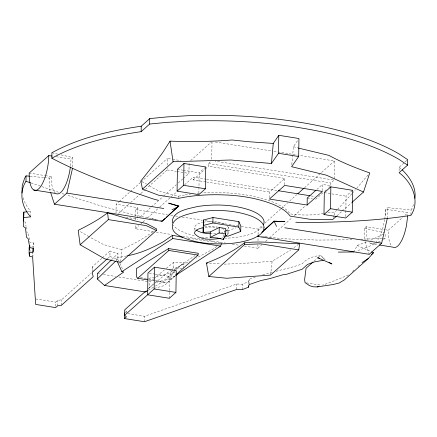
<?xml version="1.0" encoding="UTF-8"?>
<svg xmlns="http://www.w3.org/2000/svg" width="437" height="437" viewBox="0 0 437 437"><rect width="100%" height="100%" fill="white"/><g stroke="black" fill="none" stroke-linecap="round" stroke-linejoin="round"><path stroke-width="0.33" stroke-dasharray="2.19 1.64" d="M30.743 216.856L30.83 211.41L27.782 207.793L23.8 200.403L22.866 196.661M32.638 257.005L32.704 252.914M33.294 248.249L33.376 242.803L29.885 242.245L28.263 233.265L26.608 231.85M55.494 193.225A26.406 9.019 -81 0 1 51.348 176.608L49.643 178.132L49.474 188.981L50.299 191.521M55.685 306.239L55.75 302.147L57.695 300.41L61.584 299.798L91.289 273.065M57.608 305.862L57.695 300.41M61.497 305.25L61.584 299.798M72.526 167.043L72.673 157.555L60.35 154.714M92.212 271.612L92.289 266.843L101.908 258.245M107.895 258.267L109.922 256.459L110.009 251.007L116.062 253.176L117.995 253.482L117.914 258.933L119.596 262.653M116.013 213.005L116.149 204.232L118.684 201.965M126.457 312.723L126.479 311.357L125.599 310.603M153.6 231.648L135.437 228.759L135.492 225.345M135.574 219.887L135.738 209.645L137.917 207.695L116.149 204.232M137.759 217.817L137.917 207.695M144.461 321.73L144.549 316.279L236.734 284.023L242.3 284.203L248.587 281.739L249.183 279.167L255.361 277.025M148.422 288.731L149.744 287.349L149.831 281.898L153.442 278.921M145.379 189.423L167.185 169.938L167.218 167.912M167.262 165.213L167.366 158.467L171.981 159.205M169.381 298.269L169.725 276.484L175.259 271.541M155.353 286.137L167.721 278.948L173.484 267.777L173.565 262.326L183.84 262.757L183.753 268.209L175.428 268.089L174.216 270.437M178.536 197.814L178.564 196.164C168.185 193.875 157.484 191.832 148.771 185.31M183.376 178.389L188.953 173.402L189.134 161.936M205.876 181.912L193.149 179.886L193.192 177.154L205.92 179.181M194.683 230.217L194.782 226.574C196.442 223.886 199.791 223.034 202.686 222.406M198.873 193.258L199.196 172.779L205.734 166.939M205.352 168.977L208.405 166.251L208.449 163.52L210.317 161.854M211.737 159.237L212.005 142.167M223.575 236.772L223.618 234.041M227.808 234.909L227.868 230.812L226.683 230.179M228.081 232.681L228.163 227.218M236.646 289.474L236.734 284.023M242.218 289.649L242.3 284.203M248.555 283.782L248.587 281.739M249.095 284.618L249.183 279.167M244.42 246.107L257.874 248.249L257.928 244.835M257.994 240.738L258.043 237.324M258.087 234.593L258.174 229.13L262.244 225.497M269.438 197.775L269.525 192.04L284.782 178.411L208.405 166.251M284.684 184.785L284.782 178.411M322.386 190.783L322.49 184.409L330.842 185.741L330.885 183.01L334.158 180.088L215.08 161.138M334.179 178.722L334.458 160.974L298.127 155.19M345.754 216.637L346.077 196.158L352.615 190.314M360.858 239.268L364.239 239.077L364.409 228.229L366.119 226.705L384.931 229.698M383.495 239.416L385.084 238.465L385.172 233.019M387.275 218.5L387.444 207.651L411.02 209.924L412.402 207.739L414.041 202.806M399.112 170.67L399.167 167.267L407.18 160.1M410.944 214.693L411.02 209.924M384.817 218.926L385.734 209.176L387.444 207.651M385.303 215.829L385.734 209.176L407.907 212.704L407.781 214.611M33.376 242.803L33.108 246.67L31.803 246.949M120.65 261.768L121.715 249.56C133.116 244.343 144.314 238.389 154.239 230.67M291.785 164.689L293.451 146.663L298.225 139.605M270.558 275.091L272.147 261.244L291.037 249.795M384.718 219.543L382.588 229.114A26.346 8.997 -81 0 1 376.394 241.661M333.42 217.544L333.955 215.687M334.13 215.064L335.021 211.972L336.687 210.279M366.523 241.918L357.155 245.463L354.238 251.455M224.099 232.817L225.06 230.37M167.721 278.948L169.654 279.254L173.91 271.027M368.063 174.969L357.193 187.757M352.32 193.252L355.423 189.756M351.878 193.755L337.932 209.012M262.391 226.918C252.761 236.351 238.056 237.286 225.317 238.362M111.763 259.551L117.995 253.482M116.471 260.332L117.914 258.933M70.537 165.732A26.247 8.964 -81 0 0 70.963 159.079L72.673 157.555M119.192 201.512L129.838 192.001M130.346 191.548L140.49 182.486M140.998 182.032L167.366 158.467M118.503 213.436L130.166 203.014M130.674 202.56L140.31 193.952M140.818 193.498L144.876 189.877M190.658 160.57L211.508 141.938M140.272 216.899L150.918 207.384M151.426 206.93L163.088 196.513M163.596 196.06L176.275 184.731M178.301 182.917L182.868 178.842M102.416 257.792L110.009 251.007M135.437 228.759L138.982 225.59M141.009 223.782L142.528 222.422M143.036 221.969L145.57 219.707M147.597 217.894L157.73 208.842M159.756 207.029L176.472 192.094M184.578 184.851L193.192 177.154M193.149 179.886L204.844 169.43M109.922 256.459L115.974 258.622L116.657 258.016L126.965 255.836M148.498 288.611L153.556 284.088M124.534 313.094L126.479 311.357M175.428 268.089L189.68 261.359M174.374 271.219L164.41 280.122L155.075 282.734M174.871 270.771L183.84 262.757M148.329 279.964L166.874 282.914L175.412 275.288M175.286 275.78L164.323 285.574L154.988 288.185M264.784 223.225L280.549 209.137M281.057 208.684L287.672 202.779M289.704 200.96L296.821 194.596M304.452 187.779L334.458 160.974M316.891 189.407L322.49 184.409M257.874 248.249L261.927 244.627M265.472 241.453L269.017 238.285M269.525 237.832L292.326 217.462M294.352 215.654L305.496 205.696M315.585 199.37L324.232 191.646M324.74 191.193L326.264 189.827M328.81 187.555L330.842 185.741M336.9 215.812L341.92 211.328M342.422 210.88L351.457 202.812M314.006 261.146L317.491 258.032M317.989 257.59L320.479 255.366L325.308 259.944M390.886 245.037A26.395 9.013 -81 0 1 388.526 236.291L388.291 230.233L402.876 217.2M404.886 215.403L407.907 212.704M352.506 271.448L354.003 270.11M358.001 266.543L359.498 265.204M153.955 278.495L164.279 269.984M166.344 268.285L173.565 262.326M149.744 287.349L154.387 283.52M154.906 283.094L173.484 267.777M298.679 244.119L293.664 247.877M216.828 246.517L213.076 249.112L196.087 258.207M172.424 270.956L168.485 273.644L154.998 276.921M174.674 269.421L194.94 255.596M169.654 279.254L175.477 275.463M383.047 234.281L370.265 240.448M148.285 290.25L154.764 286.481M377.579 242.404L369.56 246.189L356.193 251.242M378.196 242.114L381.9 240.366M348.513 275.02L327.925 283.318L322.479 285.115M227.868 230.812L235.887 227.824M272.306 272.448L262.184 274.824M276.097 271.333C284.842 268.864 293.713 267.127 302.24 263.801C306.73 258.245 313.684 256.295 320.479 255.366M148.7 278.407L153.737 277.216M178.564 196.164L185.348 194.88M203.325 222.286L205.243 221.925A16.825 6.113 0.9 0 1 224.421 223.968M323.38 213.343C312.417 215.687 301.23 215.261 290.173 213.928A74.323 26.996 0.9 0 0 271.421 201.468C255.989 195.694 239.481 193.427 223.088 192.684A74.323 26.996 0.9 0 0 201.823 192.99M327.969 212.753L335.021 211.972M27.646 211.721L30.83 211.41M272.147 261.244L240.437 263.615L224.257 264.128M215.807 233.609L210.863 233.751M204.543 226.874L210.372 226.492L217.664 227.087M364.239 239.077L381.725 238.564M382.397 238.547L385.084 238.465M352.064 239.76L317.825 240.077L283.302 238.777L263.15 236.614M209.454 263.26L220.903 263.926M264.429 236.87L266.991 237.056M30.109 176.253L43.58 177.548M44.252 177.613L49.643 178.132M205.537 237.673L208.891 238.001M261.348 236.417L262.67 236.564M220.461 242.999L186.523 237.963M201.626 237.138L204.882 237.586M215.381 142.02L271.219 150.907M273.912 151.339L277.271 151.874M277.948 151.978L297.455 155.086M208.449 163.52L330.885 183.01M172.642 159.308L180.557 160.57M177.427 169.316L182.704 170.157M183.365 170.261L199.196 172.779M324.309 192.695L346.077 196.158M167.185 169.938L176.422 171.408M177.078 171.512L188.953 173.402M206.592 179.285L277.648 190.598M311.128 195.923L314.99 196.535M56.187 156.73L70.969 159.079M206.548 182.016L269.525 192.04M307.233 198.043L312.373 198.857M29.181 173.079L44.634 175.537M45.306 175.647L51.353 176.608M385.603 229.807L388.291 230.233M370.691 243.6L378.081 244.775M135.738 209.645L167.355 214.676M170.72 215.212L174.756 215.856M175.428 215.96L179.465 216.605M182.153 217.031L202.336 220.243M205.029 220.674L213.103 221.958M213.775 222.067L237.99 225.918M241.355 226.453L258.174 229.13M125.861 217.276L137.737 219.166M156.293 232.08L171.763 234.543M182.529 236.253L225.585 243.109M232.309 244.179L239.039 245.25M306.403 282.854L321.2 285.208M149.279 273.234L154.556 274.07M155.211 274.179L169.725 276.484M140.403 277.582L146.805 278.598M97.369 273.551L100.734 274.086M103.422 274.512L115.532 276.441M118.891 276.976L149.831 281.898M35.736 298.963L55.75 302.147M127.866 313.624L144.549 316.279M151.333 218.593L134.776 215.135L98.363 205.144L66.73 195.066M151.972 218.724L154.523 219.254M155.157 219.385L157.708 219.915M148.738 278.981L154.567 280.248M155.217 280.39L166.874 282.914M51.916 152.77L57.755 154.114M364.409 228.229L384.522 232.866M194.236 235.707L185.059 232.959L179.121 230.124A45.153 16.404 0.9 0 1 173.451 225.235M151.972 218.746L153.245 219.052M153.884 219.205L155.796 219.669M121.715 249.56L103.514 244.578L89.519 236.991M293.451 146.663L297.854 147.914M64.19 194.247L61 193.17M31.06 182.972L58.438 192.242M30.098 250.854L31.202 251.215M357.155 245.463L371.057 251.641M141.927 181.65L146.466 184.01M88.924 236.657L79.316 231.015M24.554 221.778L25.581 222.411L26.018 226.453M399.167 167.267L402.209 169.889M322.288 256.852L324.757 259.906M194.716 228.169L195.426 229.212M119.875 263.276L122.961 270.093M115.974 258.622L116.816 260.485M365.07 241.617L369.221 254.307M92.289 266.843L93.294 271.257M26.094 227.131L26.313 229.152M32.726 251.554L33.026 256.295M366.119 226.705L366.353 232.763A26.395 9.013 -81 0 0 368.167 240.448M375.033 242.934A26.395 9.013 -81 0 1 368.719 241.508M185.348 194.88A74.323 26.996 0.9 0 1 190.516 194.115M197.207 193.362A74.323 26.996 0.9 0 1 199.25 193.187M222.75 237.815A16.83 6.113 0.9 0 1 221.39 238.203M205.144 227.387A16.83 6.113 0.9 0 1 216.861 227.453M221.805 228.502A16.83 6.113 0.9 0 1 224.869 229.693M225.492 230.026A16.83 6.113 0.9 0 1 228.016 234.276M227.573 226.164A16.83 6.113 0.9 0 1 226.896 230.332M226.426 230.687A16.83 6.113 0.9 0 1 221.477 232.741"/><path stroke-width="0.66" d="M107.393 258.72L92.202 272.289L93.207 276.708L61.497 305.25L57.608 305.862L55.663 307.599L35.648 304.414L32.638 257.005L29.459 256.12L29.104 252.952L33.026 252.122L33.294 248.249L29.798 247.697L28.176 238.717L26.52 237.296L25.493 227.863L23.451 226.595L23.833 212.103L27.012 211.787M23.745 217.555L30.743 216.856C21.795 207.641 18.649 192.406 25.98 181.317L26.067 175.865L29.432 176.187M29.104 252.952L29.192 247.5L29.476 250.035M29.459 256.12L29.503 253.394M29.798 247.697L29.831 245.649M33.026 252.122L33.086 248.036M158.374 200.359L152.977 198.873C118.569 187.2 84.084 175.139 51.828 158.216L51.916 152.77C79.321 137.606 110.479 130.718 141.227 126.211L149.744 118.602L166.273 116.974L188.194 115.696A213.633 77.6 0.9 0 1 276.774 119.061A213.376 77.507 0.9 0 1 399.254 154.053L407.683 159.652L407.595 165.104L399.079 172.713C411.851 182.12 420.569 200.845 410.933 215.37C374.749 221.018 338.074 222.357 301.503 222.509L295.762 222.225M147.695 290.589L145.341 291.96L104.541 285.465L97.287 279.003L97.369 273.551L111.282 260.015M323.222 260.277L314.23 261.976L307.604 264.38L302.158 269.252L286.814 274.218L282.957 274.742L269.695 278.642L260.829 280.549L249.095 284.618L248.5 287.185L242.218 289.649L236.646 289.474L144.461 321.73L124.447 318.546L124.534 313.094M124.447 318.546L126.391 316.809L124.643 315.301L124.725 309.849L144.958 291.774M51.828 158.216C79.239 143.057 110.392 136.169 141.146 131.663L141.227 126.211M141.146 131.663L149.662 124.053L149.744 118.602M124.643 315.301L154.152 288.961L154.496 267.182L176.264 270.645L175.92 292.424L169.381 298.269L147.613 294.8L147.957 273.021L154.496 267.182M177.083 191.16L177.427 169.316L183.966 163.476L205.734 166.939L205.39 188.784L198.851 194.623L177.083 191.16L183.622 185.321L183.966 163.476M172.02 209.815L178.815 206.33L168.6 203.161L178.826 205.958L162.165 221.209L159.571 220.936L54.45 204.21L50.714 192.788M210.284 231.954L210.202 237.417L217.495 238.012L223.536 239.503L225.694 233.997L225.776 228.54L219.248 227.497L210.284 231.954L203.161 232.424L203.243 226.961M240.732 231.446L240.814 225.984L238.875 221.646L212.972 217.522L203.402 220.03L203.314 225.492L212.89 222.985L238.788 227.109L240.732 231.446L227.786 236.275L225.405 234.997M212.89 222.985L212.972 217.522M210.202 237.417L219.161 232.959L219.248 227.497M223.536 239.503L223.558 238.138M238.788 227.109L238.875 221.646M248.5 287.185L248.522 285.825M261.779 232.424L274.026 221.483L284.902 221.674L274.032 221.111L276.555 226.453M336.397 216.26L332.885 219.401L310.106 219.303L290.135 216.124A74.323 26.996 0.9 0 0 271.404 203.669C255.962 197.895 239.487 195.339 223.056 194.88A74.323 26.996 0.9 0 0 185.315 197.076L178.525 198.36L158.555 195.186L142.473 189.095L173.085 161.739L230.763 159.997L271.421 163.482L278.5 153.311L278.779 135.306L298.957 138.518L298.679 156.522L291.599 166.688L326.592 175.248L363.502 192.045L369.751 172.937C355.784 168.01 341.942 162.509 328.919 155.397L298.482 148.094M307.118 205.051L322.375 191.422L284.673 185.419L269.416 199.053L307.118 205.051L307.233 198.043L315.875 190.314M323.97 214.54L324.309 192.695L330.847 186.85L352.615 190.314L352.271 212.158L345.733 218.003L323.97 214.54L330.509 208.695L330.847 186.85M203.161 232.424L203.402 220.03M23.532 221.144L23.833 212.103M414.937 198.3C416.352 187.331 409.824 177.165 402.209 169.889M21.937 192.925L22.238 185.446L24.685 178.05L26.067 175.865M407.699 215.878L406.399 226.169L404.76 232.642A26.346 8.997 -81 0 1 395.185 247.479A26.395 9.013 -81 0 1 392.858 247.129L379.42 244.993M271.421 163.482L273.272 143.451L278.779 135.306M156.397 230.452L156.577 228.879L146.433 223.558L134.989 220.909L107.6 212.759C98.593 219.86 88.394 225.192 78.201 230.354L80.14 244.786L104.7 258.819L120.59 262.446L156.397 230.452L146.324 225.645L108.332 219.598L80.14 244.786M298.75 249.904L299.689 243.333C281.193 243.983 262.812 240.497 244.387 242.852C233.019 251.69 219.833 257.89 206.466 263.047L208.799 276.484L226.781 278.249L270.558 275.091L298.75 249.904L260.763 243.857L244.605 244.491L208.799 276.484M175.914 274.84L198.005 255.104L198.316 253.291L168.606 248.56L136.42 268.542L136.557 276.971L137.731 278.276L147.668 279.86M54.45 204.21L66.899 193.083L72.504 168.398M258.354 235.488L257.377 236.362L369.221 254.307L381.67 243.18L387.275 218.5M263.658 224.645L264.106 221.739A45.535 16.54 0.9 0 0 261.315 216.572A46.633 16.939 0.9 0 0 257.071 213.371A45.535 16.54 0.9 0 0 251.122 210.547C234.123 204.489 215.512 203.861 197.775 206.461C189.139 208.678 171.424 210.76 172.369 222.925M176.045 275.097L220.576 246.14L221.472 243.748M371.663 251.909L373.477 252.712L368.353 258.469L344.367 279.899L339.265 282.974L333.371 284.482L317.175 286.912L313.427 286.819L309.68 285.716L305.059 282.641L304.627 279.609L306.047 268.258L313.012 262.036M273.272 143.451L248.036 141.664L232.036 139.977C211.421 141.708 190.69 141.779 170.02 141.151L163.285 151.759L155.501 162.498L140.796 181.06L142.473 189.095M145.341 291.96L146.22 291.037M97.287 279.003L115.515 261.266M178.826 205.958L166.437 217.304M274.032 221.111L262.67 231.577M48.797 155.55L29.181 173.079A26.406 9.019 -81 0 0 38.603 188.893A26.346 8.997 -81 0 0 45.65 175.483A26.247 8.964 -81 0 0 48.797 155.55L52.156 156.085M137.731 278.276L168.857 250.467L198.005 255.104M175.783 275.332L177.28 273.999M297.843 193.689L303.944 188.238M351.954 202.358L363.502 192.045M371.477 254.498L373.477 252.712M165.159 218.38L162.165 221.209L160.892 220.903M182.639 237.258L172.544 235.325L163.471 241.666C152.234 247.926 140.353 253.405 127.609 255.7M104.541 285.465L123.802 271.956L121.857 271.645L117.373 261.725M362.044 262.626L368.353 258.469M121.857 271.645L172.779 238.531L220.576 246.14M317.175 286.912L318.934 286.464M203.238 227.748C200.135 228.365 196.492 229.168 194.694 232.031L194.629 233.626C200.818 240.694 212.256 239.596 220.756 238.323M149.662 124.053L166.191 122.426L188.112 121.147A213.633 77.6 0.9 0 1 276.687 124.512A213.376 77.507 0.9 0 1 399.167 159.505L407.595 165.104M338.342 252.1L353.965 251.963M210.241 233.74C205.466 233.467 200.332 232.899 196.317 230.086M257.377 236.362L258.655 236.455M206.466 263.047L207.553 263.134M278.5 153.311L298.679 156.522M278.32 190.701L309.844 195.721M183.622 185.321L205.39 188.784M330.509 208.695L352.271 212.158M66.899 193.083L163.804 208.509M284.76 227.759L381.67 243.18M33.753 189.975L55.92 193.504A26.406 9.019 -81 0 0 58.247 193.848A26.346 8.997 -81 0 0 67.817 179.012A26.247 8.964 -81 0 0 70.384 166.967M219.161 232.959L225.694 233.997M154.152 288.961L175.92 292.424M319.627 258.289L317.715 257.677L331.918 263.981L329.11 262.347M25.98 181.317L30.426 182.764M170.02 141.151L173.085 161.739M244.387 242.852L244.605 244.491M168.606 248.56L168.857 250.467M107.6 212.759L108.332 219.598M172.544 235.325L172.779 238.531M226.808 235.794A16.83 6.113 0.9 0 1 224.552 237.133M264.019 227.202C264.188 233.101 258.005 236.319 253.373 238.411C245.72 241.524 237.482 242.885 229.283 243.584C212.338 244.523 194.35 243.606 179.039 235.587A45.153 16.404 0.9 0 1 173.369 230.698C167.267 217.528 189.259 213.83 197.688 211.923C215.43 209.323 234.035 209.951 251.035 216.004A45.535 16.54 0.9 0 1 256.989 218.833A46.633 16.939 0.9 0 1 261.228 222.034A45.535 16.54 0.9 0 1 264.019 227.202"/></g></svg>
